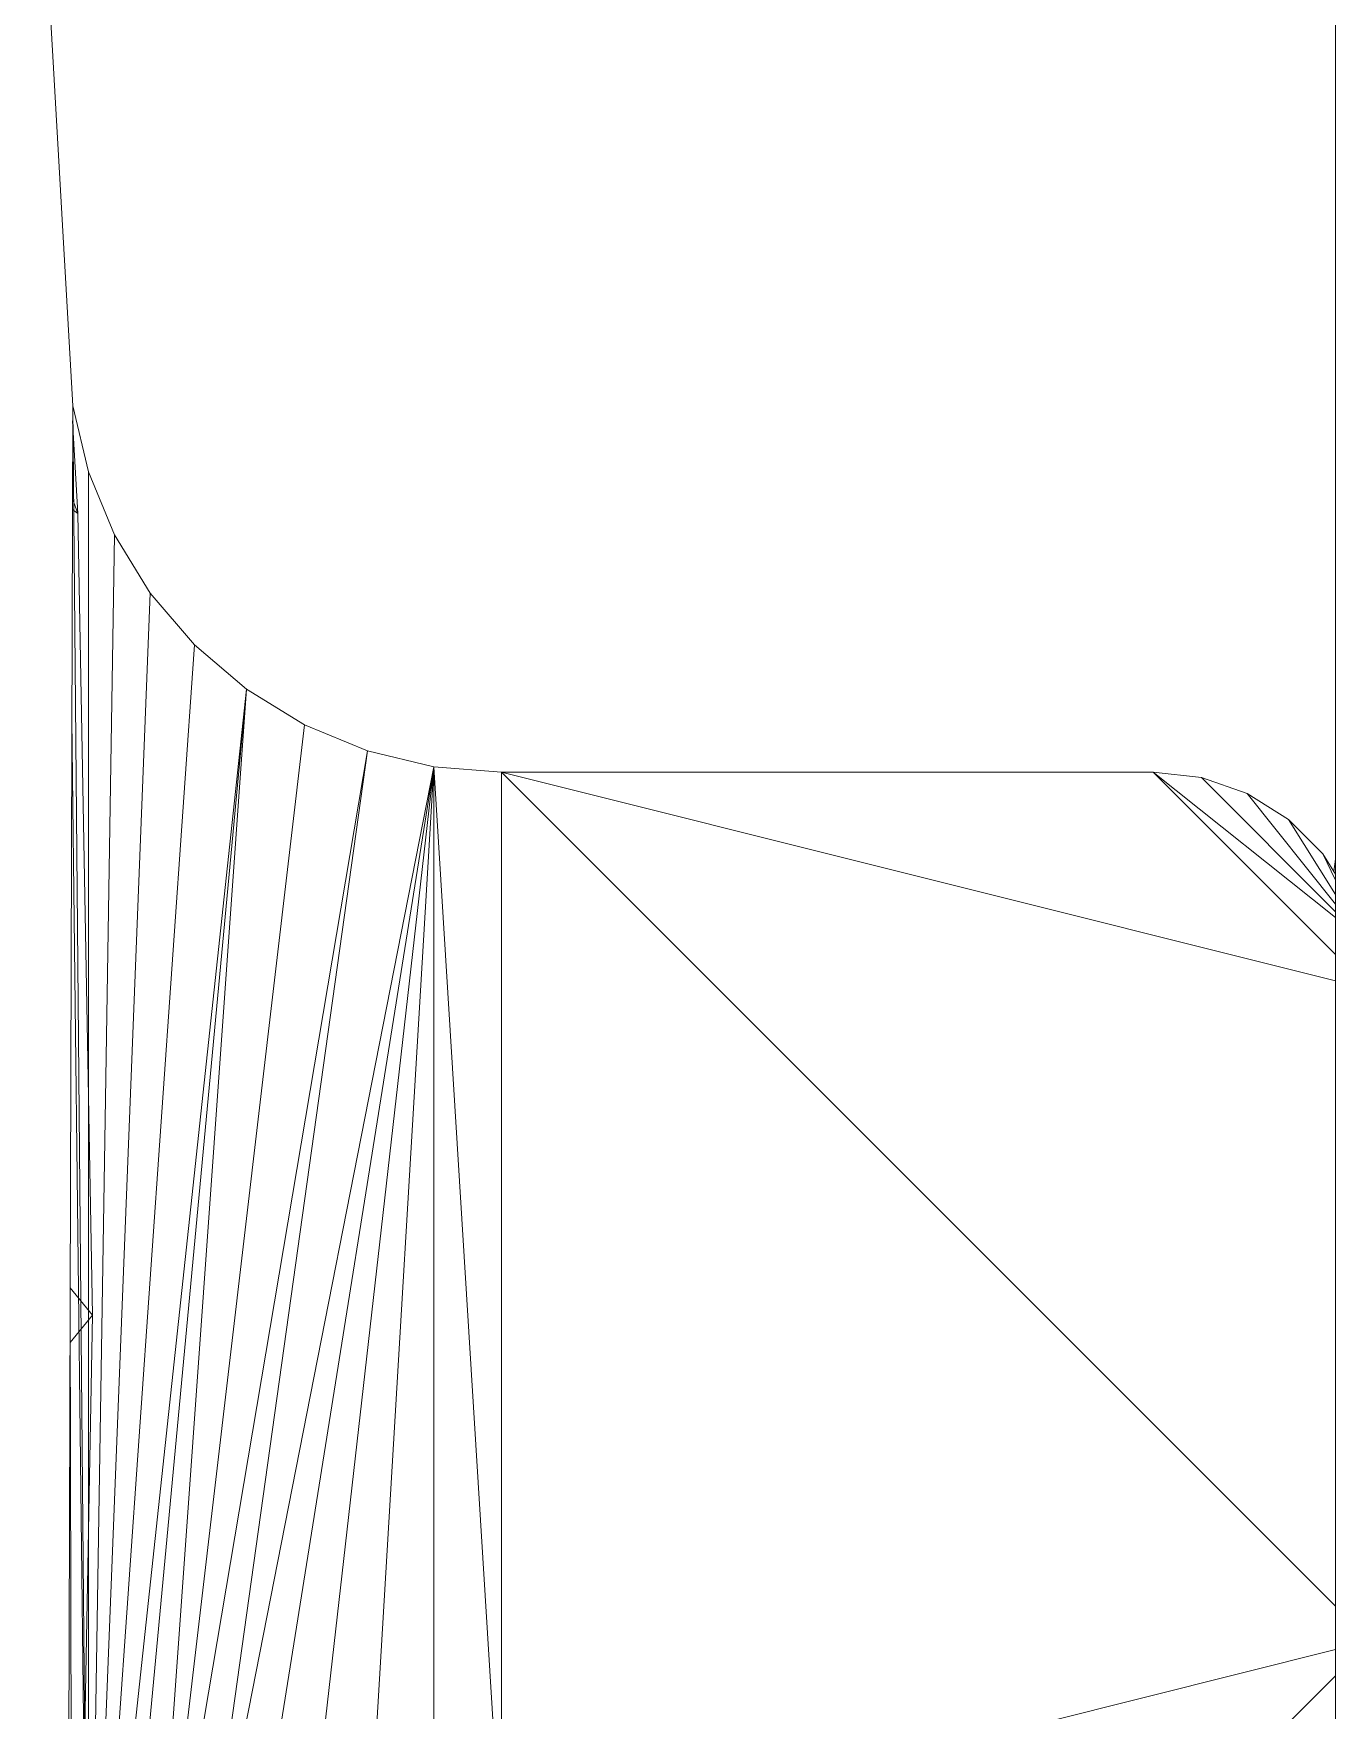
# Model space of a CAD drawing. Header units: millimetres. Extents: x 90978 to 295199, y -4084 to 97293.
# Drawn here: x 171367.5 to 171667.3, y 18424 to 18810 of the extents above; entities that cross this region are included whole.
import ezdxf

# ---------------------------------------------------------------- set-up
doc = ezdxf.new("R2010")
doc.units = ezdxf.units.MM
doc.header["$MEASUREMENT"] = 0
doc.layers.get('0').update_dxf_attribs({"linetype": 'CONTINUOUS'})
doc.layers.add('A-DETL-THIN', color=8, linetype='CONTINUOUS', lineweight=9)
doc.layers.add('G-IMPT', color=8, linetype='CONTINUOUS', lineweight=9)

# ---------------------------------------------------------------- blocks, each defined once
blk = doc.blocks.new('Synergy Type 3 - Desk Type 3_dwg_Family - 580997-310579-_3D_-V218-Level 0')
at = {"layer": 'G-IMPT'}
for p, q in [((-435.57, 143.89), (-251.06, 140.49)), ((-251.06, 140.49), (-257.36, 145.67)), ((-251.06, 140.49), (-244.79, 145.63)), ((-66.55, 143.89), (-251.06, 140.49)), ((-66.55, 143.89), (-65.6, 145.13)), ((-63.11, 145.12), (-66.55, 143.89)), ((-45.17, 145.07), (-66.55, 143.89))]:
    blk.add_line(p, q, dxfattribs=at)
blk = doc.blocks.new('Synergy Type 3 - Desk Type 3_dwg_Family - 609077-310585-_3D_-768214-Level 0')
at = {"layer": 'G-IMPT'}
blk.add_line((-148.91, -145.34), (-146.06, -145.71), dxfattribs=at)
blk = doc.blocks.new('Synergy Type 3 - Desk Type 3_dwg_Family - 678409-310601-_3D_-V204-Level 0')
at = {"layer": 'G-IMPT'}
blk.add_line((325.94, -145.71), (-824.06, -145.71), dxfattribs=at)
blk = doc.blocks.new('Synergy Type 3 - Desk Type 3_dwg_Family - 694305-310617-_3D_-V222-Level 0')
at = {"layer": 'G-IMPT'}
for p, q in [((-251.07, 145.65), (-460.41, 145.06)), ((-113.95, 145.26), (-445.15, 141.39)), ((-41.7, 145.06), (-445.15, 141.39)), ((-56.96, 141.39), (-41.7, 145.06)), ((-106.96, 105.07), (-445.15, 141.39)), ((-96.77, 117), (-445.15, 141.39)), ((-84.83, 127.19), (-445.15, 141.39)), ((-71.46, 135.39), (-445.15, 141.39)), ((-56.96, 141.39), (-445.15, 141.39)), ((-71.46, 135.39), (-56.96, 141.39)), ((-106.96, 105.07), (-430.66, 135.39)), ((-84.83, 127.19), (-71.46, 135.39)), ((-121.16, 77.19), (-417.28, 127.19)), ((-115.16, 91.69), (-417.28, 127.19)), ((-106.96, 105.07), (-417.28, 127.19)), ((-96.77, 117), (-84.83, 127.19)), ((-124.82, 61.93), (-405.35, 117)), ((-121.16, 77.19), (-405.35, 117)), ((-106.96, 105.07), (-96.77, 117)), ((-124.82, 61.93), (-395.15, 105.07)), ((-115.16, 91.69), (-106.96, 105.07)), ((-124.82, 61.93), (-386.96, 91.69)), ((-121.16, 77.19), (-115.16, 91.69)), ((-124.82, 61.93), (-380.95, 77.19)), ((-124.82, 61.93), (-121.16, 77.19)), ((-124.82, 61.93), (-377.29, 61.93)), ((-124.82, 61.93), (-376.06, 46.29)), ((-126.06, 46.29), (-124.82, 61.93)), ((-328.06, -145.71), (-376.06, 46.29)), ((-126.06, 46.29), (-376.06, 46.29)), ((-318.06, -145.71), (-126.06, 46.29)), ((-174.06, -145.71), (-126.06, 46.29)), ((-126.06, -103.71), (-126.06, 46.29)), ((-376.06, -103.71), (-334.06, -145.71)), ((-168.06, -145.71), (-126.06, -103.71)), ((-159.55, -145.71), (-126.06, -103.71)), ((-127.31, -114.84), (-126.06, -103.71)), ((-158.18, -145.71), (-127.31, -114.84)), ((-131.01, -125.41), (-127.31, -114.84)), ((-156.47, -145.71), (-131.01, -125.41)), ((-136.96, -134.89), (-131.01, -125.41)), ((-154.19, -145.71), (-136.96, -134.89)), ((-144.88, -142.8), (-136.96, -134.89)), ((-150.92, -145.71), (-144.88, -142.8)), ((-149.51, -145.71), (-144.88, -142.8))]:
    blk.add_line(p, q, dxfattribs=at)

msp = doc.modelspace()

# ---------------------------------------------------------------- linework, layer by layer
at = {"layer": 'A-DETL-THIN'}
for p, q in [((171376.51, 18724.36), (171367.5, 18883.77)), ((171375.28, 18290.01), (171376.51, 18724.36))]:
    msp.add_line(p, q, dxfattribs=at)

# ---------------------------------------------------------------- block references
at = {"rotation": 90.00000000000007}
for name in ['Synergy Type 3 - Desk Type 3_dwg_Family - 609077-310585-_3D_-768214-Level 0', 'Synergy Type 3 - Desk Type 3_dwg_Family - 609077-310585-_3D_-768214-Level 0', 'Synergy Type 3 - Desk Type 3_dwg_Family - 678409-310601-_3D_-V204-Level 0', 'Synergy Type 3 - Desk Type 3_dwg_Family - 678409-310601-_3D_-V204-Level 0', 'Synergy Type 3 - Desk Type 3_dwg_Family - 694305-310617-_3D_-V222-Level 0', 'Synergy Type 3 - Desk Type 3_dwg_Family - 694305-310617-_3D_-V222-Level 0', 'Synergy Type 3 - Desk Type 3_dwg_Family - 580997-310579-_3D_-V218-Level 0', 'Synergy Type 3 - Desk Type 3_dwg_Family - 580997-310579-_3D_-V218-Level 0']:
    msp.add_blockref(name, (171521.57, 18766.06), dxfattribs=at)

doc.saveas('drawing.dxf')
